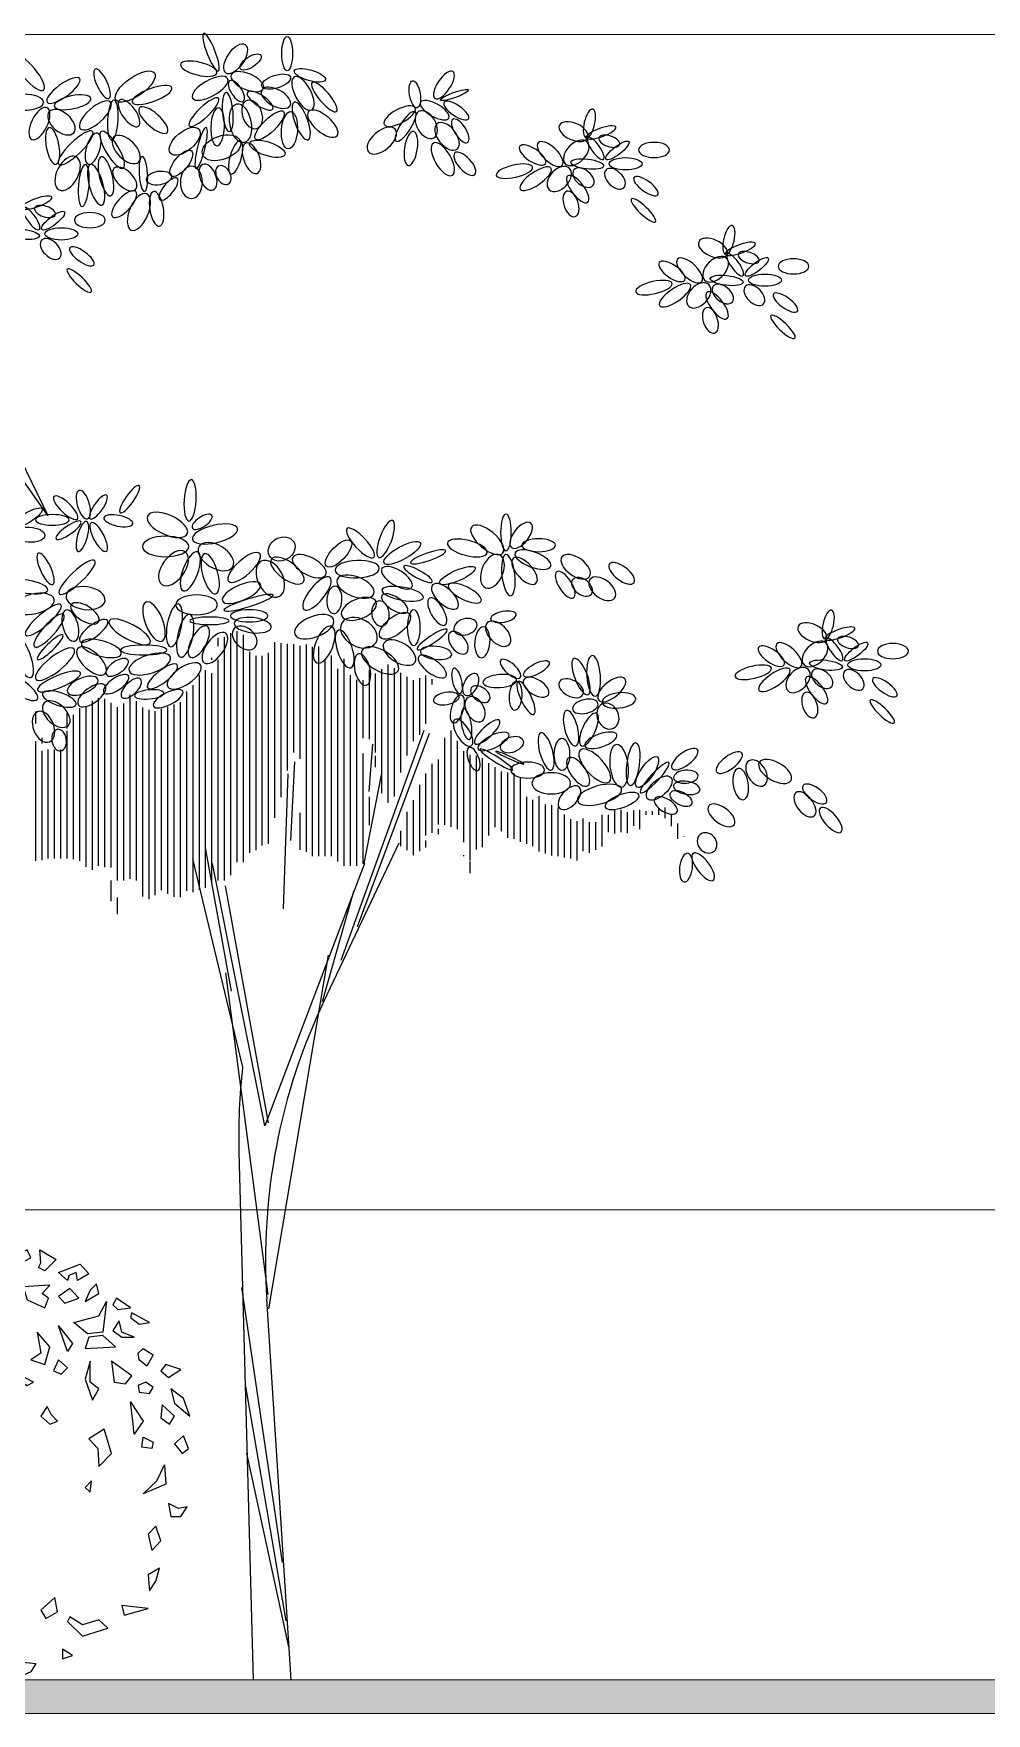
# Model space of a CAD drawing. Header units: millimetres. Extents: x 485872 to 486142, y -52344 to -52207.
# Drawn here: x 485918.38 to 485921.22, y -52339.38 to -52334.37 of the extents above; entities that cross this region are included whole.
import ezdxf

# ---------------------------------------------------------------- set-up
doc = ezdxf.new("R2010")
doc.units = ezdxf.units.MM
doc.header["$LTSCALE"] = 15
doc.styles.add('ATTR', font='romans.shx', dxfattribs={"width": 0.8, "height": 0.7})

# ---------------------------------------------------------------- blocks, each defined once
blk = doc.blocks.new('e48')
at = {"color": 100}
for p, q in [((27.6878, 9.262), (27.478, 9.5609)), ((27.5835, 9.4763), (27.6878, 9.262))]:
    blk.add_line(p, q, dxfattribs=at)
blk = doc.blocks.new('m4')
at = {"color": 99}
for p, q in [((1153038.96, 193776.92), (1153038.96, 193834.3)), ((1153035.84, 193772.43), (1153035.84, 193832.8)), ((1153037.4, 193773.7), (1153037.4, 193833.74)), ((1153040.53, 193776.9), (1153040.53, 193833.37)), ((1153056.15, 193779.53), (1153056.15, 193830.94)), ((1153057.71, 193778.45), (1153057.71, 193830.39)), ((1153059.28, 193778.45), (1153059.28, 193830.46)), ((1153034.28, 193772.41), (1153034.28, 193827.14)), ((1153042.09, 193779.23), (1153042.09, 193829.11)), ((1153043.65, 193779.93), (1153043.65, 193828.13)), ((1153045.21, 193781.07), (1153045.21, 193828.13)), ((1153046.78, 193781.46), (1153046.78, 193828.91)), ((1153060.84, 193778.45), (1153060.84, 193827.21)), ((1153062.4, 193778.45), (1153062.4, 193828.26)), ((1153065.53, 193776.04), (1153065.53, 193827.43)), ((1153029.59, 193770.04), (1153029.59, 193823.42)), ((1153031.15, 193770.56), (1153031.15, 193824.62)), ((1153032.71, 193771.89), (1153032.71, 193823.89)), ((1153063.96, 193777.13), (1153063.96, 193824.92)), ((1153067.09, 193776.04), (1153067.09, 193823.37)), ((1153068.65, 193776.04), (1153068.65, 193822.2)), ((1153004.59, 193776.02), (1153004.59, 193817.65)), ((1153012.4, 193772.81), (1153012.4, 193818.46)), ((1153026.46, 193769.84), (1153026.46, 193819.33)), ((1153028.03, 193769.52), (1153028.03, 193820.89)), ((1152998.34, 193777.67), (1152998.34, 193813.53)), ((1152999.9, 193777.28), (1152999.9, 193815.17)), ((1153001.46, 193775.82), (1153001.46, 193815.51)), ((1153003.03, 193775.05), (1153003.03, 193816.98)), ((1153006.15, 193775.67), (1153006.15, 193817.52)), ((1153007.71, 193775.59), (1153007.71, 193816.48)), ((1153009.28, 193772.43), (1153009.28, 193815.44)), ((1153010.84, 193772.43), (1153010.84, 193816.34)), ((1153013.96, 193772.35), (1153013.96, 193816.9)), ((1153015.53, 193768.38), (1153015.53, 193815.34)), ((1153017.09, 193767.75), (1153017.09, 193814.71)), ((1153018.65, 193768.77), (1153018.65, 193814.39)), ((1153020.21, 193770.02), (1153020.21, 193814.96)), ((1153021.78, 193769.09), (1153021.78, 193815.53)), ((1153023.34, 193768.31), (1153023.34, 193816.09)), ((1153024.9, 193768.22), (1153024.9, 193816.64)), ((1152996.78, 193777.85), (1152996.78, 193809.5)), ((1153092.09, 193785.69), (1153092.09, 193809.6)), ((1152988.96, 193777.25), (1152988.96, 193806.98)), ((1153090.53, 193786.21), (1153090.53, 193807.76)), ((1153093.65, 193785.17), (1153093.65, 193807.04)), ((1152990.53, 193777.43), (1152990.53, 193804.58)), ((1152992.09, 193777.82), (1152992.09, 193804.94)), ((1152993.65, 193777.85), (1152993.65, 193804.94)), ((1152995.21, 193777.85), (1152995.21, 193804.94)), ((1153052.28, 193782.31), (1153053.29, 193801.87)), ((1153070.21, 193776.56), (1153070.21, 193803.9)), ((1153087.4, 193784.25), (1153087.4, 193801.38)), ((1153088.96, 193786.28), (1153088.96, 193802.42)), ((1153095.21, 193781.87), (1153095.21, 193804.5)), ((1153096.78, 193777.37), (1153096.78, 193803.59)), ((1153098.34, 193780.12), (1153098.34, 193803.31)), ((1153099.9, 193780.64), (1153099.9, 193802.73)), ((1153101.46, 193783.55), (1153101.46, 193801.53)), ((1153050.51, 193765.35), (1153051.65, 193798.86)), ((1153085.84, 193783.59), (1153085.84, 193798.96)), ((1153103.03, 193786.8), (1153103.03, 193800.49)), ((1153104.59, 193784.67), (1153104.59, 193799.45)), ((1153106.15, 193783.02), (1153106.15, 193799.18)), ((1153107.71, 193782.71), (1153107.71, 193799)), ((1153109.28, 193781.97), (1153109.28, 193798.04)), ((1153071.78, 193786.09), (1153071.78, 193793.19)), ((1153084.28, 193779.66), (1153084.28, 193796.15)), ((1153110.84, 193781.45), (1153110.84, 193793.18)), ((1153113.96, 193779.61), (1153113.96, 193793.35)), ((1153054.59, 193780.01), (1153054.59, 193789.2)), ((1153081.15, 193779.89), (1153081.15, 193789.43)), ((1153082.71, 193778.66), (1153082.71, 193792.31)), ((1153112.4, 193780.93), (1153112.4, 193792.4)), ((1153115.53, 193779.08), (1153115.53, 193791.23)), ((1153117.09, 193778.56), (1153117.09, 193791.09)), ((1153118.65, 193778.45), (1153118.65, 193790.48)), ((1153120.21, 193778.12), (1153120.21, 193788.74)), ((1153129.59, 193780.86), (1153129.59, 193788.69)), ((1153131.15, 193784.35), (1153131.15, 193788.69)), ((1153132.71, 193784.04), (1153132.71, 193789.89)), ((1153134.28, 193784.35), (1153134.28, 193789.89)), ((1153135.84, 193784.15), (1153135.84, 193789.37)), ((1153137.4, 193785.92), (1153137.4, 193789.73)), ((1153138.96, 193785.14), (1153138.96, 193789.89)), ((1153146.78, 193785.89), (1153146.78, 193788.9)), ((1153079.59, 193780.95), (1153079.59, 193784.74)), ((1153088.96, 193783.87), (1153088.96, 193785.24)), ((1153103.03, 193785.63), (1153103.03, 193786.73)), ((1153121.78, 193777.85), (1153121.78, 193787.64)), ((1153123.34, 193777.35), (1153123.34, 193787.12)), ((1153124.9, 193779.69), (1153124.9, 193787.74)), ((1153126.46, 193779.26), (1153126.46, 193786.88)), ((1153128.03, 193780.03), (1153128.03, 193786.88)), ((1153148.34, 193782.74), (1153148.34, 193786.56)), ((1153085.84, 193780.62), (1153085.84, 193782.31)), ((1153149.9, 193783.26), (1153149.9, 193783.35)), ((1153095.21, 193778.41), (1153095.21, 193778.64)), ((1153096.78, 193774.24), (1153096.78, 193777.07)), ((1153007.71, 193767.24), (1153007.71, 193772.43)), ((1153009.28, 193764.01), (1153009.28, 193768.2)), ((1153010.84, 193764.01), (1153010.84, 193764.04))]:
    blk.add_line(p, q, dxfattribs=at)
at = {"color": 116}
for p, q in [((1153034.28, 193830.52), (1153034.28, 193832.63)), ((1153048.34, 193787.91), (1153048.34, 193831.57)), ((1153049.9, 193793.1), (1153049.9, 193831.29)), ((1153051.46, 193799.69), (1153051.46, 193831.11)), ((1153053.03, 193804.13), (1153053.03, 193831.02)), ((1153054.59, 193802.62), (1153054.59, 193830.6)), ((1153032.71, 193827.14), (1153032.71, 193827.65)), ((1153076.46, 193791.67), (1153076.46, 193826.01)), ((1153070.21, 193807.69), (1153070.21, 193822.14)), ((1153071.78, 193807.51), (1153071.78, 193824.7)), ((1153073.34, 193804.16), (1153073.34, 193823.75)), ((1153074.9, 193794.05), (1153074.9, 193824.86)), ((1153078.03, 193793.23), (1153078.03, 193825.07)), ((1153079.59, 193799.19), (1153079.59, 193823.94)), ((1153081.15, 193803.43), (1153081.15, 193822.9)), ((1153082.71, 193806.95), (1153082.71, 193822.13)), ((1153084.28, 193808.51), (1153084.28, 193822.64)), ((1153085.84, 193811.28), (1153085.84, 193823.29)), ((1153087.4, 193821.01), (1153087.4, 193822.32)), ((1152988.96, 193811.32), (1152988.96, 193814.33)), ((1152996.78, 193810.13), (1152996.78, 193813.97)), ((1152990.53, 193806.38), (1152990.53, 193807.83)), ((1153071.76, 193794.48), (1153072.64, 193806.25)), ((1153073.34, 193800.54), (1153073.34, 193803.31)), ((1153140.53, 193788.69), (1153140.53, 193789.61)), ((1153142.09, 193788.69), (1153142.09, 193789.58)), ((1153143.65, 193788.69), (1153143.65, 193790.36)), ((1153145.21, 193787.82), (1153145.21, 193790.49))]:
    blk.add_line(p, q, dxfattribs=at)
at = {"color": 27}
for p, q in [((1153064.8, 193752.63), (1153085.42, 193809.67)), ((1153068.85, 193760.97), (1153086.68, 193808.98)), ((1153070.49, 193776.57), (1153074.79, 193798.59)), ((1153037.58, 193744.89), (1153031.11, 193780.48)), ((1153060.56, 193742.56), (1153079.22, 193781.76)), ((1153027.86, 193777.8), (1153040.33, 193726.08)), ((1153045.83, 193711.46), (1153032.83, 193776.65)), ((1153070.62, 193776.57), (1153045.83, 193711.46)), ((1153046.71, 193712.28), (1153036.08, 193771.1)), ((1153060.12, 193742.37), (1153067.96, 193769.73)), ((1153046.83, 193666.11), (1153061.64, 193753.86)), ((1153036.08, 193749.48), (1153046.59, 193669.64)), ((1153039.41, 193704.98), (1153042.92, 193574)), ((1153050.25, 193603.13), (1153040.14, 193671.39)), ((1153052.41, 193574), (1153046.31, 193668.45)), ((1153051.14, 193588.64), (1153041.15, 193646.77)), ((1153051.77, 193582.21), (1153041.4, 193630.22))]:
    blk.add_line(p, q, dxfattribs=at)
for centre, start, end in [((1153196, 193678.1), 154.547, 183.6902), ((1153189.35, 193709), 173.4603, 181.5354)]:
    blk.add_arc(centre, 150, start, end, dxfattribs=at)
at = {"color": 116, "extrusion": (0, 0, -1)}
for centre, major_axis, ratio in [((1153032.48, 193977.97), (-1.83, 4.63), 0.208689), ((1152995.83, 193968.48), (4.02, 2.93), 0.322519), ((1153005.43, 193970.15), (-1.69, 3.64), 0.329118), ((1153029.43, 193973.88), (-4.5, 1.08), 0.34686), ((1153090.3, 193969.84), (2.23, 3.34), 0.399643), ((1153017.85, 193967.35), (4.92, 1.81), 0.306393), ((1152998.11, 193965.54), (4.53, 0.95), 0.34686), ((1153126.42, 193960.29), (0.83, 3.57), 0.360462), ((1153122.46, 193958.28), (-3.51, 1.56), 0.540694), ((1153129.29, 193958.05), (3.7, 1.33), 0.264339), ((1153112.3, 193952.46), (-3.17, 2.17), 0.417809), ((1153116.66, 193952.7), (-2.98, 2.82), 0.437157), ((1153123.13, 193952.99), (2.73, 2.7), 0.614425), ((1153127.97, 193954.09), (-1.92, 2.71), 0.313033), ((1153015.68, 193947.75), (-0.29, 4.36), 0.237905), ((1153161.03, 193931.4), (0.83, 3.57), 0.360462), ((1152991.41, 193849.75), (-1.8, 3.88), 0.308968), ((1152999.24, 193847.67), (4.39, 4.13), 0.250757), ((1153032.29, 193848.5), (-1.39, 4.96), 0.366572), ((1153068.77, 193849.66), (5.49, 0.23), 0.394792), ((1153086.37, 193852.72), (4.37, 1.52), 0.204035), ((1152986.86, 193845.33), (-5.08, 0.82), 0.311586), ((1153040.04, 193843.85), (4.71, 2.08), 0.366572), ((1153068.34, 193845.32), (-4.55, 1.78), 0.502073), ((1153041.79, 193841.32), (6.09, 1.88), 0.148135), ((1153063.1, 193842.02), (0.2, 3.4), 0.554558), ((1153069.2, 193839.82), (4.28, 1.75), 0.530492), ((1153018.32, 193836.64), (-1.95, 4.86), 0.414532), ((1153023.39, 193835.74), (0.97, 5.32), 0.331393)]:
    blk.add_ellipse(centre, major_axis=major_axis, ratio=ratio, dxfattribs=at)
at = {"color": 116}
for centre, major_axis, ratio in [((1153038.59, 193976.35), (2.38, 3.55), 0.485521), ((1153013.67, 193969.46), (4.78, 3.36), 0.403503), ((1153048.64, 193970.67), (3.57, 1.15), 0.427525), ((1153083.08, 193967.54), (-0.56, 3.36), 0.38819), ((1153092.91, 193967.34), (3.45, 1.24), 0.180231), ((1153133.35, 193953.58), (2.83, 2.19), 0.290128), ((1153135.38, 193950.29), (4.1, 0), 0.368132), ((1152995.33, 193932.87), (4.1, 0), 0.368132), ((1153093.65, 193848.08), (4.4, 1.92), 0.275262)]:
    blk.add_ellipse(centre, major_axis=major_axis, ratio=ratio, dxfattribs=at)
at = {"color": 60}
for centre, major_axis, ratio in [((1153051.39, 193977.62), (0, 4.28), 0.308968), ((1153042.31, 193975.55), (2.56, 1.66), 0.432555), ((1152993.29, 193936.16), (2.83, 2.19), 0.290128), ((1153167.96, 193924.69), (2.83, 2.19), 0.290128), ((1153169.99, 193921.4), (4.1, 0), 0.368132)]:
    blk.add_ellipse(centre, major_axis=major_axis, ratio=ratio, dxfattribs=at)
at = {"color": 60, "extrusion": (0, 0, -1)}
for centre, major_axis, ratio in [((1152987.35, 193972.85), (-3.58, 4.29), 0.30414), ((1152985.95, 193965.55), (-4.98, 0), 0.398406), ((1152989.23, 193940.63), (3.7, 1.33), 0.264339), ((1152987.91, 193936.67), (-1.92, 2.71), 0.313033), ((1153157.07, 193929.38), (-3.51, 1.56), 0.540694), ((1153163.9, 193929.16), (3.7, 1.33), 0.264339), ((1153146.91, 193923.57), (-3.17, 2.17), 0.417809), ((1153151.28, 193923.81), (-2.98, 2.82), 0.437157), ((1153157.74, 193924.1), (2.73, 2.7), 0.614425), ((1153162.58, 193925.2), (-1.92, 2.71), 0.313033)]:
    blk.add_ellipse(centre, major_axis=major_axis, ratio=ratio, dxfattribs=at)
at = {"color": 116, "extrusion": (0, 0, -1)}
for centre, major_axis, ratio in [((1153032.24, 193969.01), (4.35, 2.42), 0.398406), ((1153041.49, 193970.67), (-4.01, 1.72), 0.454183), ((1153055.32, 193967.75), (-2.16, 4.09), 0.428474), ((1153036.63, 193963.14), (-0.42, 4.87), 0.270347), ((1153038.78, 193968.34), (-1.69, 2.55), 0.432555), ((1153044.66, 193965.95), (-3.14, 2.06), 0.35208), ((1153048.6, 193966.65), (-3.53, 1.91), 0.517185), ((1153060.61, 193966.86), (-3.03, 3.61), 0.28036), ((1152995.36, 193960.6), (-3.04, 2.62), 0.587711), ((1153003.75, 193962.27), (3.74, 3.28), 0.398406), ((1153008.11, 193961.13), (0.28, 4.97), 0.265604), ((1153012.12, 193962.84), (-2.35, 3.26), 0.423152), ((1153018.17, 193961.11), (-3.46, 3.07), 0.367264), ((1153030.7, 193963.09), (3.61, 3.42), 0.265604), ((1153034.12, 193959.47), (0.2, 4.71), 0.360462), ((1153054.87, 193960.88), (-1.71, 4.67), 0.322519), ((1153060.23, 193960.23), (-3.53, 2.99), 0.448878), ((1153079.29, 193962.1), (3.84, 2.08), 0.389299), ((1153080.78, 193959.55), (2.36, 3.67), 0.302788), ((1153085.91, 193959.98), (-1.89, 3.24), 0.628714), ((1153088.02, 193963.58), (-3.5, 1.97), 0.399643), ((1153093.37, 193963.48), (-3.03, 2.07), 0.360462), ((1153030.03, 193954.17), (1.24, 5.09), 0.180231), ((1153074.87, 193956.03), (3.33, 2.82), 0.540694), ((1153091.07, 193957.07), (-2.49, 3.15), 0.564202), ((1153094.34, 193958.45), (-1.84, 2.86), 0.415918), ((1152998.87, 193954.23), (4.2, 4.07), 0.274382), ((1153003.19, 193954.04), (1.14, 3.85), 0.423152), ((1153007.97, 193953.74), (-2.75, 4.56), 0.30137), ((1153011.45, 193953.83), (-3.07, 3.1), 0.540694), ((1153038.59, 193951.86), (1.16, 4.12), 0.331037), ((1153042.54, 193951.66), (-1.39, 3.77), 0.493677), ((1153082.1, 193954.07), (0.65, 4.23), 0.375175), ((1153090.02, 193951.43), (-2.34, 3.99), 0.428474), ((1153131.32, 193955.87), (-2.57, 0.85), 0.488369), ((1153142.46, 193953.71), (-3.84, 0), 0.49154), ((1152996.89, 193947.9), (2.14, 4.1), 0.571299), ((1153006.39, 193947.17), (-1.17, 4.84), 0.322519), ((1153095.49, 193950.27), (-2.49, 2.69), 0.437704), ((1153000.88, 193944.87), (0.42, 5.22), 0.252324), ((1153003.97, 193945.05), (-1.4, 5.05), 0.324416), ((1153011.08, 193946.52), (-2.69, 2.61), 0.528119), ((1153021.93, 193944.03), (2.14, 2.65), 0.38819), ((1153027.61, 193945.67), (0, 4.02), 0.681744), ((1153031.72, 193946.96), (-1.32, 3.14), 0.582286), ((1153035.56, 193947.48), (-1.25, 2.2), 0.671206), ((1153107.8, 193948.44), (4.51, 1.03), 0.326457), ((1153113.05, 193946.57), (3.81, 2.62), 0.34686), ((1153118.93, 193946.5), (2.49, 2.69), 0.643683), ((1153123.51, 193944.01), (-2.48, 3.27), 0.39114), ((1153124.92, 193946.85), (-2.37, 1.93), 0.617936), ((1153132.75, 193946.56), (-2.22, 2.22), 0.600771), ((1153140.45, 193944.73), (-2.97, 2.14), 0.360462), ((1153010.92, 193940.25), (2.9, 3.14), 0.397244), ((1153014.58, 193938.34), (1.9, 4.5), 0.482762), ((1153018.97, 193939.09), (-0.72, 4.31), 0.389299), ((1153121.84, 193940.31), (-1.06, 3.14), 0.540694), ((1153139.82, 193938.71), (-2.97, 2.83), 0.253091), ((1153002.4, 193936.29), (-3.84, 0), 0.49154), ((1153023.17, 193849.91), (2.92, 4.03), 0.569151), ((1153027.34, 193849.11), (1.79, 4.83), 0.366572), ((1153040.71, 193850.1), (3.85, 3.43), 0.366572), ((1153047.2, 193847.28), (-2.26, 4.33), 0.637246), ((1153051.44, 193849.32), (-3.98, 2.84), 0.444141), ((1153056.87, 193850.4), (-4.09, 2.17), 0.469281), ((1153102.34, 193849.15), (1.7, 4.11), 0.593703), ((1153106.29, 193848.15), (-0.6, 5.12), 0.311586), ((1153110.31, 193849.23), (-2.84, 3.08), 0.473107), ((1153112.38, 193852.03), (-4.42, 1.65), 0.400514), ((1153123, 193850.27), (-3.4, 2.45), 0.540694), ((1153134.42, 193848.62), (-3.06, 2.33), 0.442386), ((1153058.78, 193843.63), (3.23, 4.01), 0.366572), ((1153078.62, 193847.53), (-3.71, 2.3), 0.432555), ((1153083.87, 193848.45), (-3.52, 1.94), 0.235084), ((1153120.4, 193845.79), (-2.06, 3.24), 0.417809), ((1153124.59, 193845.28), (-2.33, 1.84), 0.63611), ((1153129.61, 193844.79), (-3.06, 2.33), 0.589847), ((1152988.47, 193841.05), (5.11, 1.13), 0.468601), ((1153001.34, 193842.48), (-4.84, 0.65), 0.579315), ((1153028.91, 193840.81), (5.15, 0), 0.476544), ((1153078.08, 193841.12), (-3.17, 2.01), 0.427525), ((1153080.07, 193843.57), (-5.15, 0.93), 0.306393), ((1153088.64, 193839.14), (-1.92, 3.33), 0.417809), ((1153090.55, 193842.9), (-3.08, 2.84), 0.473107), ((1153095.46, 193843.72), (-4.06, 2.03), 0.35353), ((1152990.86, 193837.06), (4.37, 3.75), 0.262155), ((1153001.17, 193838.69), (-3.41, 2.12), 0.470168), ((1153074.53, 193838.65), (-0.38, 3.12), 0.690886)]:
    blk.add_ellipse(centre, major_axis=major_axis, ratio=ratio, start_param=3.141593, end_param=9.424778, dxfattribs=at)
at = {"color": 116}
for centre, major_axis, ratio in [((1153057.02, 193972.24), (-3.86, 1.1), 0.329118), ((1153039.79, 193960.34), (-0.93, 4.8), 0.540694), ((1153042.7, 193962.53), (-1.18, 3.56), 0.628714), ((1153047.01, 193959.8), (3.49, 3.42), 0.328278), ((1153025.97, 193955.87), (3.54, 2.98), 0.510088), ((1153051.95, 193958.61), (0.32, 4.62), 0.428474), ((1153035.08, 193954.26), (4.67, 1.72), 0.588123), ((1153046.43, 193954), (-4.4, 1.43), 0.367264), ((1153025.08, 193950.39), (2.53, 3.12), 0.423152), ((1153125.87, 193950.22), (-4.07, 0.48), 0.299107), ((1153019.57, 193946.74), (3.11, 0.48), 0.540694)]:
    blk.add_ellipse(centre, major_axis=major_axis, ratio=ratio, start_param=3.141593, end_param=9.424778, dxfattribs=at)
at = {"color": 60, "extrusion": (0, 0, -1)}
for centre, major_axis, ratio in [((1152989.89, 193960.26), (1.92, 3.92), 0.454183), ((1152993.16, 193954.71), (-0.84, 4.55), 0.34686), ((1152991.26, 193938.45), (-2.57, 0.85), 0.488369), ((1152992.69, 193929.15), (-2.22, 2.22), 0.600771), ((1153000.4, 193927.31), (-2.97, 2.14), 0.360462), ((1153165.93, 193926.98), (-2.57, 0.85), 0.488369), ((1153177.07, 193924.82), (-3.84, 0), 0.49154), ((1152999.76, 193921.29), (-2.97, 2.83), 0.253091), ((1153142.41, 193919.55), (4.51, 1.03), 0.326457), ((1153147.66, 193917.68), (3.81, 2.62), 0.34686), ((1153153.54, 193917.61), (2.49, 2.69), 0.643683), ((1153158.12, 193915.12), (-2.48, 3.27), 0.39114), ((1153159.53, 193917.96), (-2.37, 1.93), 0.617936), ((1153167.36, 193917.67), (-2.22, 2.22), 0.600771), ((1153175.06, 193915.83), (-2.97, 2.14), 0.360462)]:
    blk.add_ellipse(centre, major_axis=major_axis, ratio=ratio, start_param=3.141593, end_param=9.424778, dxfattribs=at)
at = {"color": 60}
for centre in [(1152985.81, 193932.8), (1153160.48, 193921.33)]:
    blk.add_ellipse(centre, major_axis=(-4.07, 0.48), ratio=0.299107, start_param=3.141593, end_param=9.424778, dxfattribs=at)
at = {"color": 99, "extrusion": (0, 0, -1)}
for centre, major_axis, ratio in [((1153156.45, 193911.41), (-1.06, 3.14), 0.540694), ((1153174.43, 193909.81), (-2.97, 2.83), 0.253091), ((1152993.1, 193861.89), (4.19, 0), 0.315405), ((1152997.12, 193859.33), (3.08, 2.14), 0.276634), ((1153000.55, 193857.78), (1.04, 3.7), 0.319501), ((1153004.6, 193857.65), (-1.87, 3.55), 0.329118), ((1153009.48, 193861.67), (-3.59, 0.76), 0.360462), ((1153021.21, 193855.31), (5.76, 0), 0.442386), ((1153033.69, 193852.78), (-4.18, 2.53), 0.579315), ((1153113.8, 193855.59), (-4.19, 0), 0.382991)]:
    blk.add_ellipse(centre, major_axis=major_axis, ratio=ratio, start_param=3.141593, end_param=9.424778, dxfattribs=at)
for centre, major_axis, ratio in [((1153027.29, 193866.74), (0.31, 5.14), 0.293258), ((1152996.4, 193864.92), (-2.92, 2.76), 0.329118), ((1153000.8, 193865.67), (-1.05, 3.51), 0.411957), ((1153004.52, 193865.1), (2.04, 2.94), 0.316504), ((1153012.28, 193867.04), (2.34, 3.37), 0.253091), ((1153021.65, 193860.65), (-4.94, 2.2), 0.453485), ((1153030.26, 193861.41), (2.4, 1.59), 0.426001), ((1153033.47, 193858.4), (5.61, 1.32), 0.376847), ((1153069.57, 193856.16), (-3.32, 3.59), 0.308968), ((1153075.85, 193857.16), (1.7, 4.58), 0.308968), ((1153101.06, 193856.94), (-3.87, 3.26), 0.447471), ((1153105.69, 193858.77), (0, 4.54), 0.291143), ((1153109.47, 193858.06), (2.39, 3.01), 0.49154), ((1153096.1, 193854.93), (-4.91, 1.25), 0.372892)]:
    blk.add_ellipse(centre, major_axis=major_axis, ratio=ratio, dxfattribs=at)
at = {"color": 99}
for centre, major_axis, ratio in [((1152986.89, 193862.42), (3.67, 2.19), 0.286899), ((1153050.02, 193854.67), (3.06, 1.68), 0.811041), ((1153064.13, 193853.55), (3.01, 3.16), 0.410927), ((1153079.93, 193853.69), (4.51, 2.48), 0.311586)]:
    blk.add_ellipse(centre, major_axis=major_axis, ratio=ratio, dxfattribs=at)
blk.add_ellipse((1152987.22, 193858.22), major_axis=(-4.01, 0.23), ratio=0.470168, start_param=3.141593, end_param=9.424778, dxfattribs=at)
at = {"extrusion": (0, 0, -1)}
for centre, major_axis, ratio in [((1152992.28, 193834.43), (3.62, 4.02), 0.279068), ((1152997.56, 193835.65), (-1.09, 3.87), 0.470168), ((1153026.08, 193833.11), (1.13, 5.29), 0.348835), ((1153041.97, 193838.07), (4.63, 0), 0.326457), ((1153082.8, 193835.15), (0, 4.45), 0.360462), ((1153105.07, 193837.85), (3.18, 0.59), 0.409174), ((1153185.69, 193835.91), (0.83, 3.57), 0.360462), ((1153003.33, 193834.35), (3.42, 2.56), 0.353106), ((1153012.3, 193834.11), (-5.07, 2.74), 0.327693), ((1153029.44, 193831.65), (2.08, 3.84), 0.432555), ((1153033.45, 193830.11), (2.68, 3.66), 0.478306), ((1153087.38, 193832.22), (3.7, 2.47), 0.212037), ((1153095.64, 193835.36), (2.85, 0.83), 0.667916), ((1153181.74, 193833.9), (-3.51, 1.56), 0.540694), ((1153188.56, 193833.67), (3.7, 1.33), 0.264339), ((1152985.72, 193828.14), (-2.05, 5.38), 0.327693), ((1152993.75, 193826.09), (4.72, 3.75), 0.313446), ((1152992.55, 193830.3), (3.14, 3.03), 0.216278), ((1153171.58, 193828.08), (-3.17, 2.17), 0.417809), ((1153175.94, 193828.32), (-2.98, 2.82), 0.437157), ((1153182.41, 193828.62), (2.73, 2.7), 0.614425), ((1153187.25, 193829.71), (-1.92, 2.71), 0.313033), ((1153106.82, 193824.92), (-2.41, 2.15), 0.409174), ((1153124.33, 193823.01), (-1.73, 4.48), 0.334247), ((1153127.45, 193823.17), (-0.38, 5.05), 0.335603), ((1152984.28, 193820.75), (-5.13, 3.33), 0.308968), ((1152994.75, 193821.79), (5.33, 2.18), 0.262155), ((1153093.55, 193821.94), (-0.76, 3.14), 0.35072), ((1153096.95, 193821.02), (1.38, 2.63), 0.572499), ((1153121.87, 193820.11), (-2.92, 1.58), 0.597609), ((1153131.95, 193819.81), (3.24, 2.65), 0.473107), ((1153002.89, 193818.35), (3.31, 2.42), 0.460165), ((1153017.14, 193818.58), (3.65, 0.32), 0.308968), ((1153125.4, 193815.6), (3.14, 0.76), 0.52608), ((1153133.76, 193817.09), (4.16, 0.47), 0.450578), ((1153121.86, 193810.2), (-1.16, 4.39), 0.35353), ((1153126.28, 193809.85), (1.87, 4.04), 0.360462), ((1153095.05, 193809.06), (-2.04, 3.26), 0.417809), ((1153101.02, 193809.23), (3.05, 2.87), 0.315405), ((1153115.66, 193804.42), (-1.28, 4.63), 0.334247), ((1153129.25, 193807.19), (3.96, 1.38), 0.382991), ((1153119.6, 193803.72), (0, 3.93), 0.504647), ((1153127.75, 193800.83), (-3.62, 3.91), 0.425464), ((1153133.77, 193800.84), (-0.63, 5.29), 0.425464), ((1153137.26, 193801.24), (0.71, 5.28), 0.30137), ((1153150.08, 193802.53), (3.16, 2.33), 0.408524), ((1153123.61, 193799.37), (-2.44, 3.41), 0.450578), ((1153142.61, 193797.93), (3.53, 3.75), 0.201615), ((1153150.35, 193798.15), (3.04, 0.27), 0.525245)]:
    blk.add_ellipse(centre, major_axis=major_axis, ratio=ratio, dxfattribs=at)
for centre, major_axis, ratio in [((1153058.1, 193835.38), (4.8, 1.88), 0.494872), ((1153032.08, 193836.84), (4.89, 0), 0.193105), ((1153040.84, 193832.6), (-2.61, 2.32), 0.702902), ((1153042.83, 193835.76), (-4.6, 0.53), 0.408071), ((1153060.58, 193830.94), (1.82, 4.54), 0.444141), ((1153065.66, 193829.86), (-1.5, 4.65), 0.38621), ((1153069.18, 193833.89), (-4.26, 2.4), 0.695178), ((1153093.85, 193831.4), (-1.95, 2.58), 0.584534), ((1153099.83, 193831.52), (0.3, 3.83), 0.49154), ((1153103.76, 193833.63), (-2.75, 2.68), 0.589847), ((1153002.81, 193826.87), (-3.4, 3.13), 0.469281), ((1153005.25, 193829.99), (-4.96, 1.38), 0.366572), ((1153015.78, 193829.59), (5.76, 0), 0.213001), ((1153074.44, 193827.01), (-4.46, 2.58), 0.494872), ((1153079.27, 193828.97), (-3.85, 2.4), 0.540694), ((1153088.34, 193828.89), (-3.9, 0.45), 0.408524), ((1153190.6, 193831.49), (-2.57, 0.85), 0.488369), ((1153201.74, 193829.33), (-3.84, 0), 0.49154), ((1153009.18, 193825.31), (2.66, 1.83), 0.467627), ((1153017.28, 193826.12), (5.14, 1.69), 0.418601), ((1153020.42, 193823.05), (3.65, 2.85), 0.326457), ((1153025.83, 193823.17), (4.05, 2.73), 0.444141), ((1153070.05, 193824.74), (-0.96, 3.9), 0.470168), ((1153087.43, 193825.48), (-3.37, 2.49), 0.40552), ((1153167.08, 193824.07), (4.51, 1.03), 0.326457), ((1153000.61, 193820.73), (3.77, 1.63), 0.460165), ((1153008.94, 193821.11), (3.03, 2.07), 0.411957), ((1153012.69, 193820.1), (2.31, 2.25), 0.467627), ((1153104.17, 193821.89), (4.18, 0.33), 0.382991), ((1153108.09, 193818.24), (0.26, 3.57), 0.44838), ((1153110.67, 193817.71), (-1.94, 4.1), 0.291143), ((1153113.17, 193820.36), (-3.06, 1.86), 0.527506), ((1153172.33, 193822.2), (3.81, 2.62), 0.34686), ((1153178.2, 193822.13), (2.49, 2.69), 0.643683), ((1153182.79, 193819.63), (-2.48, 3.27), 0.39114), ((1153184.2, 193822.48), (-2.37, 1.93), 0.617936), ((1153192.02, 193822.19), (-2.22, 2.22), 0.600771), ((1153199.73, 193820.35), (-2.97, 2.14), 0.360462), ((1152994.82, 193817.43), (-4.15, 1.36), 0.367672), ((1153021.84, 193817.5), (3.66, 1.85), 0.368132), ((1153090.87, 193817.57), (3.18, 0.55), 0.467627), ((1153093.63, 193814.97), (1.05, 3.42), 0.422005), ((1153098.02, 193814.89), (-1.69, 2.96), 0.637741), ((1153099.32, 193818.64), (-2.23, 1.53), 0.627902), ((1153181.12, 193815.93), (-1.06, 3.14), 0.540694), ((1152990.89, 193810.54), (-1.48, 3.73), 0.634727), ((1152994.07, 193813.68), (-3.02, 2.78), 0.598214), ((1153095.88, 193811.19), (-0.68, 3.78), 0.319501), ((1153130.99, 193813.19), (-1.39, 3.01), 0.796812), ((1153199.1, 193814.33), (-2.97, 2.83), 0.253091), ((1152994.78, 193807.23), (-0.4, 2.68), 0.662786), ((1153097.66, 193802.54), (-1.08, 2.86), 0.432555), ((1153103.3, 193802.43), (-4.06, 2.56), 0.137631), ((1153106.66, 193802.87), (-3.5, 1.57), 0.073731), ((1153111.11, 193799.79), (4.19, 0), 0.473107), ((1153161.12, 193801.66), (3.13, 2.37), 0.408524), ((1153167.9, 193799.07), (-1.88, 3.05), 0.633007), ((1153172.5, 193799.46), (-3.95, 2.24), 0.499102), ((1153116.95, 193796.51), (4.8, 0), 0.550525), ((1153150.57, 193795.4), (-3.27, 0.56), 0.483778), ((1153163.98, 193796.32), (-0.61, 3.88), 0.480617), ((1153121.47, 193792.92), (2.43, 2.63), 0.553881), ((1153128.92, 193793.66), (5.48, 1.48), 0.399281), ((1153134.51, 193792.12), (4.19, 1.51), 0.360462), ((1153145.38, 193791), (-2.76, 1.68), 0.496854), ((1153179.91, 193791.29), (-2.26, 2.89), 0.540694), ((1153182.33, 193793.87), (-2.9, 2.09), 0.44838), ((1153159.18, 193788.56), (-3.15, 2.34), 0.504647), ((1153186.32, 193787.4), (-2.59, 2.96), 0.408524), ((1153155.62, 193781.72), (-1.74, 2.07), 0.837203), ((1153150.39, 193775.59), (0.45, 3.55), 0.44838), ((1153154.65, 193775.8), (-2.54, 3.33), 0.382991)]:
    blk.add_ellipse(centre, major_axis=major_axis, ratio=ratio, start_param=3.141593, end_param=9.424778, dxfattribs=at)
for centre, major_axis, ratio in [((1153078.16, 193835.62), (3.62, 2.88), 0.469281), ((1153192.63, 193829.2), (2.83, 2.19), 0.290128), ((1153113.25, 193824.91), (3.13, 1.73), 0.369254), ((1153194.66, 193825.91), (4.1, 0), 0.368132), ((1153102.59, 193806.89), (3.73, 1.9), 0.382991), ((1153107.17, 193806.11), (2.75, 1.12), 0.63611), ((1153140.73, 193799.31), (2.54, 3.76), 0.35353), ((1153143.75, 193795.33), (2.9, 2.65), 0.504647)]:
    blk.add_ellipse(centre, major_axis=major_axis, ratio=ratio)
for centre, major_axis, ratio in [((1153185.15, 193825.84), (-4.07, 0.48), 0.299107), ((1153149.14, 193792.74), (-2.6, 1.44), 0.540694)]:
    blk.add_ellipse(centre, major_axis=major_axis, ratio=ratio, start_param=3.141593, end_param=9.424778)
blk = doc.blocks.new('A$C1FC02FEC')
at = {"color": 72}
for points in [[(0.3695, 0.7393), (0.3625, 0.7132), (0.3772, 0.7051), (0.4025, 0.7105)], [(0.2429, 0.6751), (0.2587, 0.71), (0.2806, 0.7089), (0.2748, 0.6879), (0.2638, 0.6959), (0.2587, 0.6832), (0.2629, 0.676)], [(0.2908, 0.7186), (0.314, 0.6943), (0.3245, 0.7078), (0.3414, 0.6997), (0.3393, 0.7294), (0.3203, 0.7186)], [(0.4404, 0.7186), (0.4257, 0.7105), (0.4362, 0.6997), (0.4468, 0.7051)], [(0.4594, 0.6889), (0.4636, 0.697), (0.4615, 0.7186), (0.4889, 0.7024), (0.4699, 0.6835)], [(0.2134, 0.657), (0.2106, 0.6657), (0.1938, 0.6795), (0.2247, 0.6874), (0.2246, 0.6606)], [(0.3393, 0.6808), (0.3266, 0.6646), (0.3351, 0.643), (0.3435, 0.6538)], [(0.373, 0.6862), (0.3962, 0.67), (0.4257, 0.6808), (0.413, 0.6916), (0.3962, 0.6862)], [(0.4931, 0.6808), (0.5289, 0.6943), (0.5437, 0.6781), (0.5247, 0.6673), (0.5226, 0.6808), (0.51, 0.6754), (0.5079, 0.6673)], [(0.1789, 0.6646), (0.1742, 0.6484), (0.1893, 0.6482), (0.193, 0.6595)], [(0.2478, 0.6494), (0.2184, 0.6162), (0.2382, 0.6053), (0.2686, 0.6167), (0.2616, 0.6326), (0.2484, 0.6309)], [(0.2754, 0.6694), (0.2716, 0.6464), (0.2867, 0.6462), (0.2973, 0.6684)], [(0.3709, 0.6565), (0.3477, 0.6349), (0.3519, 0.6133), (0.3772, 0.5917), (0.3983, 0.6025), (0.373, 0.616), (0.3899, 0.6403)], [(0.4784, 0.6592), (0.4341, 0.6565), (0.4404, 0.6349), (0.4699, 0.6214), (0.4763, 0.6376), (0.4657, 0.6457)], [(0.5121, 0.6538), (0.4931, 0.6403), (0.5037, 0.6295), (0.5268, 0.6376)], [(0.5563, 0.6619), (0.5458, 0.6511), (0.5374, 0.6322), (0.5605, 0.6457)], [(0.1141, 0.629), (0.1276, 0.6056), (0.1438, 0.6103), (0.1578, 0.632)], [(0.1542, 0.594), (0.182, 0.5989), (0.1952, 0.6274), (0.1787, 0.6261), (0.1706, 0.6104)], [(0.3098, 0.6268), (0.2971, 0.6052), (0.3203, 0.5971), (0.3309, 0.6052)], [(0.5184, 0.5971), (0.5605, 0.6079), (0.5732, 0.6322), (0.5669, 0.5808), (0.5416, 0.5781)], [(0.5901, 0.6376), (0.5837, 0.6268), (0.5922, 0.6187), (0.6132, 0.6214)], [(0.0731, 0.5588), (0.1067, 0.558), (0.1046, 0.575), (0.1223, 0.5812), (0.0998, 0.6007), (0.094, 0.5796)], [(0.4257, 0.6052), (0.4173, 0.5862), (0.4236, 0.57), (0.4257, 0.5862)], [(0.5079, 0.5484), (0.4931, 0.5917), (0.5163, 0.5619)], [(0.5943, 0.5998), (0.5837, 0.5835), (0.5985, 0.5727), (0.6196, 0.5727), (0.5985, 0.5808)], [(0.6153, 0.6133), (0.6132, 0.6052), (0.628, 0.5944), (0.6448, 0.5971)], [(0.1496, 0.5619), (0.1222, 0.5349), (0.1538, 0.5403)], [(0.2782, 0.5646), (0.2634, 0.5511), (0.2697, 0.5457), (0.2845, 0.5511)], [(0.3435, 0.5673), (0.3245, 0.5511), (0.3351, 0.5295), (0.3498, 0.5484)], [(0.4573, 0.5808), (0.4636, 0.5457), (0.4468, 0.5349), (0.4699, 0.5268), (0.4784, 0.5565)], [(0.5437, 0.5727), (0.5374, 0.5538), (0.5879, 0.5565), (0.5669, 0.5754)], [(0.2128, 0.5511), (0.2128, 0.5376), (0.2192, 0.543)], [(0.3983, 0.5511), (0.3962, 0.5187), (0.4404, 0.4917), (0.451, 0.4971), (0.4151, 0.516), (0.4341, 0.543)], [(0.4931, 0.5349), (0.4847, 0.516), (0.4973, 0.5106), (0.5079, 0.5214)], [(0.6406, 0.5241), (0.628, 0.5349), (0.6259, 0.5457), (0.6343, 0.5538), (0.6512, 0.543)], [(0.0864, 0.5133), (0.0759, 0.5052), (0.0843, 0.5025)], [(0.5458, 0.5322), (0.5374, 0.5025), (0.55, 0.4674), (0.5605, 0.4863), (0.5458, 0.4971)], [(0.5816, 0.5322), (0.5858, 0.4971), (0.6048, 0.4944), (0.6153, 0.5079)], [(0.6722, 0.5268), (0.6638, 0.516), (0.6765, 0.5052), (0.6975, 0.5187)], [(0.0232, 0.4809), (0.0379, 0.489), (0.059, 0.4674), (0.0443, 0.4512), (0.0148, 0.4485), (0.0105, 0.4674)], [(0.3203, 0.489), (0.3056, 0.4728), (0.2845, 0.4863), (0.2845, 0.4971), (0.3056, 0.489), (0.3287, 0.5025)], [(0.3519, 0.4755), (0.3604, 0.4782), (0.3667, 0.4674), (0.3519, 0.462)], [(0.6512, 0.489), (0.6385, 0.4971), (0.6259, 0.4917), (0.628, 0.4809), (0.6448, 0.4782)], [(0.6807, 0.4863), (0.687, 0.462), (0.7123, 0.4404), (0.7017, 0.4701)], [(0.0695, 0.4187), (0.0738, 0.4485), (0.1117, 0.4755), (0.1033, 0.4566)], [(0.1644, 0.4404), (0.1749, 0.4701), (0.196, 0.4593), (0.1897, 0.4404), (0.1791, 0.4485)], [(0.4741, 0.4566), (0.4636, 0.4404), (0.4784, 0.4269), (0.491, 0.4323), (0.4805, 0.4431)], [(0.6132, 0.4647), (0.6343, 0.4323), (0.6196, 0.4106), (0.6174, 0.4323)], [(0.6659, 0.4593), (0.6638, 0.4377), (0.6786, 0.4269), (0.687, 0.4404)], [(0.5437, 0.4025), (0.5584, 0.3863), (0.5605, 0.3566), (0.5816, 0.3782), (0.569, 0.4187)], [(0.6512, 0.3971), (0.6491, 0.3863), (0.6322, 0.389), (0.6343, 0.4052)], [(0.687, 0.3944), (0.6996, 0.3782), (0.7102, 0.3863), (0.7017, 0.4079)], [(0.0485, 0.3917), (0.059, 0.3809), (0.0716, 0.389)], [(0.0232, 0.3512), (0.0063, 0.3593), (0, 0.3242), (0.0063, 0.3161), (0.0358, 0.3161), (0.0316, 0.3242), (0.0148, 0.3296)], [(0.3519, 0.3647), (0.3414, 0.3593), (0.3477, 0.3539), (0.3561, 0.3566)], [(0.6701, 0.3593), (0.6722, 0.3269), (0.6343, 0.3107), (0.6575, 0.3323)], [(0.0548, 0.2485), (0.0611, 0.2945), (0.0948, 0.3134), (0.0759, 0.2864)], [(0.5479, 0.3323), (0.5374, 0.3215), (0.5458, 0.3134)], [(0.6765, 0.2945), (0.6807, 0.2729), (0.6975, 0.2729), (0.7081, 0.2891), (0.6933, 0.2864)], [(0.6554, 0.2567), (0.6427, 0.2431), (0.6491, 0.2161), (0.6638, 0.2323)], [(0.0337, 0.2485), (0.0358, 0.2296), (0.0232, 0.2323), (0.0211, 0.2512)], [(0.0674, 0.1567), (0.059, 0.1864), (0.0738, 0.208), (0.0801, 0.1891), (0.0738, 0.1783)], [(0.6617, 0.1864), (0.6427, 0.1756), (0.6448, 0.1486), (0.6554, 0.1648)], [(0.4868, 0.1378), (0.4636, 0.1162), (0.472, 0.1027), (0.491, 0.1135)], [(0.5985, 0.1243), (0.6027, 0.1081), (0.6427, 0.1189)], [(0.5121, 0.1054), (0.5079, 0.0973), (0.5332, 0.0729), (0.5753, 0.0865), (0.5605, 0.1), (0.5332, 0.0919)], [(0.177, 0.081), (0.1496, 0.0756), (0.1644, 0.0567), (0.1876, 0.0621)], [(0.2845, 0.0054), (0.2676, 0.0297), (0.2908, 0.0297), (0.3056, 0.0243)], [(0.4173, 0), (0.3962, 0.0135), (0.4088, 0.0216), (0.413, 0.0189), (0.4341, 0.0189), (0.4341, 0.0297), (0.4552, 0.027), (0.4468, 0.0135)], [(0.4994, 0.0351), (0.5163, 0.0405), (0.4994, 0.0513)]]:
    blk.add_lwpolyline(points, close=True, dxfattribs=at)
at = {"color": 72, "style": 'ATTR', "width": 0.8, "flags": 9}
blk.add_attdef('ESTCODE', (0.3561, 0.3566), '', height=0.00445, dxfattribs=at)

msp = doc.modelspace()

# ---------------------------------------------------------------- hatches: boundary and pattern name
at = {"linetype": 'Continuous', "lineweight": 13}
h = msp.add_hatch(color=256, dxfattribs=at)
h.dxf.hatch_style = 1
h.paths.add_polyline_path([(485872.2889, -52339.2766), (485922.2343, -52339.2766), (485922.2343, -52339.3766), (485872.2889, -52339.3766)])

# ---------------------------------------------------------------- linework, layer by layer
for points in [[(485922.6343, -52334.3766), (485917.7766, -52334.3766)], [(485922.6343, -52337.8766), (485917.7766, -52337.8766)], [(485922.6343, -52339.2766), (485917.7766, -52339.2766)]]:
    msp.add_lwpolyline(points, dxfattribs=at)
msp.add_lwpolyline([(485872.2889, -52339.2766), (485922.2343, -52339.2766), (485922.2343, -52339.3766), (485872.2889, -52339.3766)], close=True, dxfattribs=at)

# ---------------------------------------------------------------- block references
at = {"xscale": 0.012, "yscale": 0.012, "zscale": 0.012}
msp.add_blockref('m4', (472082.5192, -54662.1646), dxfattribs=at)
at = {"lineweight": 5, "xscale": 1.40674330946058, "yscale": 1.40674330946058, "zscale": 1.40674330946058}
msp.add_blockref('e48', (485879.4729, -52348.8383), dxfattribs=at)
at = {"color": 4, "xscale": 1.782512285651406, "yscale": 1.782512285578938, "zscale": 1.782512285575677}
msp.add_blockref('A$C1FC02FEC', (485917.576, -52339.2766), dxfattribs=at)

doc.saveas('drawing.dxf')
